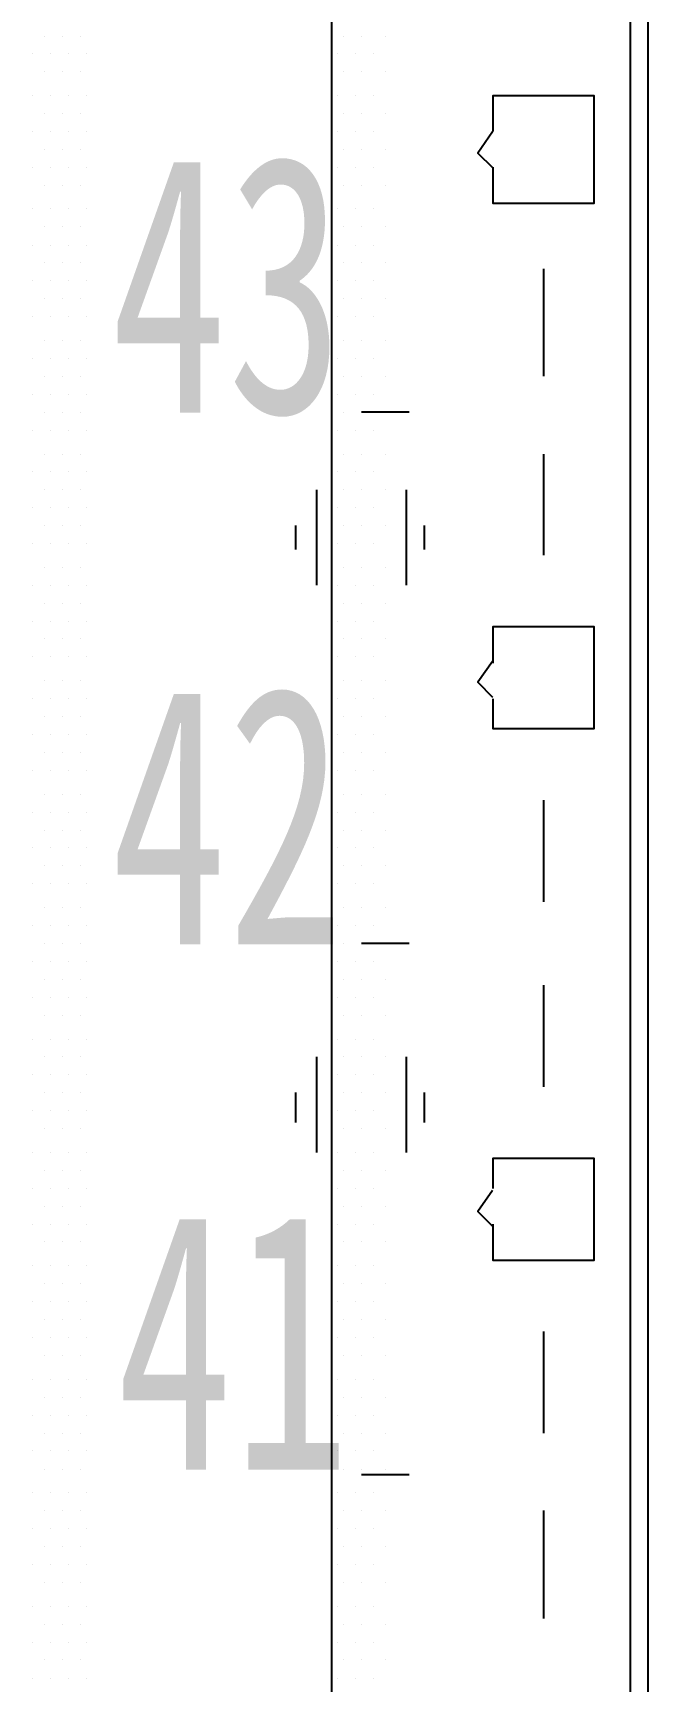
# Model space of a CAD drawing. Header units: metres. Extents: x 17 to 1264, y 17 to 859.
# Drawn here: x 242.06 to 256.89, y 634.39 to 674.13 of the extents above; entities that cross this region are included whole.
import ezdxf

# ---------------------------------------------------------------- set-up
doc = ezdxf.new("R2010")
doc.units = ezdxf.units.M
for name, color, linetype in [('LINES', 7, 'Continuous'), ('POLYLINES', 4, 'Continuous'), ('TEXTS', 3, 'Continuous')]:
    doc.layers.add(name, color=color, linetype=linetype)

msp = doc.modelspace()

# ---------------------------------------------------------------- linework, layer by layer
at = {"layer": 'LINES'}
for p, q in [((256.89, 128.74), (256.89, 731.23)), ((242.35, 674.06), (242.35, 674.06)), ((242.78, 674.06), (242.78, 674.06)), ((243.21, 674.06), (243.21, 674.06)), ((249.55, 674.06), (249.55, 674.06)), ((249.98, 674.06), (249.98, 674.06)), ((250.55, 674.06), (250.55, 674.06)), ((242.06, 673.63), (242.06, 673.63)), ((242.49, 673.63), (242.49, 673.63)), ((242.92, 673.63), (242.92, 673.63)), ((243.35, 673.63), (243.35, 673.63)), ((249.4, 673.63), (249.4, 673.63)), ((249.83, 673.63), (249.83, 673.63)), ((250.27, 673.63), (250.27, 673.63)), ((242.35, 673.2), (242.35, 673.2)), ((242.78, 673.2), (242.78, 673.2)), ((243.21, 673.2), (243.21, 673.2)), ((249.55, 673.2), (249.55, 673.2)), ((249.98, 673.2), (249.98, 673.2)), ((250.55, 673.2), (250.55, 673.2)), ((242.06, 672.62), (242.06, 672.62)), ((242.49, 672.62), (242.49, 672.62)), ((242.92, 672.62), (242.92, 672.62)), ((243.35, 672.62), (243.35, 672.62)), ((249.4, 672.62), (249.4, 672.62)), ((249.83, 672.62), (249.83, 672.62)), ((250.27, 672.62), (250.27, 672.62)), ((242.35, 672.19), (242.35, 672.19)), ((242.78, 672.19), (242.78, 672.19)), ((243.21, 672.19), (243.21, 672.19)), ((249.55, 672.19), (249.55, 672.19)), ((249.98, 672.19), (249.98, 672.19)), ((250.55, 672.19), (250.55, 672.19)), ((242.06, 671.76), (242.06, 671.76)), ((242.49, 671.76), (242.49, 671.76)), ((242.92, 671.76), (242.92, 671.76)), ((243.35, 671.76), (243.35, 671.76)), ((249.4, 671.76), (249.4, 671.76)), ((249.83, 671.76), (249.83, 671.76)), ((250.27, 671.76), (250.27, 671.76)), ((242.35, 671.33), (242.35, 671.33)), ((242.78, 671.33), (242.78, 671.33)), ((243.21, 671.33), (243.21, 671.33)), ((249.55, 671.33), (249.55, 671.33)), ((249.98, 671.33), (249.98, 671.33)), ((250.55, 671.33), (250.55, 671.33)), ((242.06, 670.9), (242.06, 670.9)), ((242.49, 670.9), (242.49, 670.9)), ((242.92, 670.9), (242.92, 670.9)), ((243.35, 670.9), (243.35, 670.9)), ((249.4, 670.9), (249.4, 670.9)), ((249.83, 670.9), (249.83, 670.9)), ((250.27, 670.9), (250.27, 670.9)), ((242.35, 670.46), (242.35, 670.46)), ((242.78, 670.46), (242.78, 670.46)), ((243.21, 670.46), (243.21, 670.46)), ((249.55, 670.46), (249.55, 670.46)), ((249.98, 670.46), (249.98, 670.46)), ((250.55, 670.46), (250.55, 670.46)), ((242.06, 669.89), (242.06, 669.89)), ((242.49, 669.89), (242.49, 669.89)), ((242.92, 669.89), (242.92, 669.89)), ((243.35, 669.89), (243.35, 669.89)), ((249.4, 669.89), (249.4, 669.89)), ((249.83, 669.89), (249.83, 669.89)), ((250.27, 669.89), (250.27, 669.89)), ((242.35, 669.46), (242.35, 669.46)), ((242.78, 669.46), (242.78, 669.46)), ((243.21, 669.46), (243.21, 669.46)), ((249.55, 669.46), (249.55, 669.46)), ((249.98, 669.46), (249.98, 669.46)), ((250.55, 669.46), (250.55, 669.46)), ((242.06, 669.02), (242.06, 669.02)), ((242.49, 669.02), (242.49, 669.02)), ((242.92, 669.02), (242.92, 669.02)), ((243.35, 669.02), (243.35, 669.02)), ((249.4, 669.02), (249.4, 669.02)), ((249.83, 669.02), (249.83, 669.02)), ((250.27, 669.02), (250.27, 669.02)), ((242.35, 668.59), (242.35, 668.59)), ((242.78, 668.59), (242.78, 668.59)), ((243.21, 668.59), (243.21, 668.59)), ((249.55, 668.59), (249.55, 668.59)), ((249.98, 668.59), (249.98, 668.59)), ((250.55, 668.59), (250.55, 668.59)), ((242.06, 668.16), (242.06, 668.16)), ((242.49, 668.16), (242.49, 668.16)), ((242.92, 668.16), (242.92, 668.16)), ((243.35, 668.16), (243.35, 668.16)), ((249.4, 668.16), (249.4, 668.16)), ((249.83, 668.16), (249.83, 668.16)), ((250.27, 668.16), (250.27, 668.16)), ((254.37, 668.45), (254.37, 665.86)), ((242.35, 667.73), (242.35, 667.73)), ((242.78, 667.73), (242.78, 667.73)), ((243.21, 667.73), (243.21, 667.73)), ((249.55, 667.73), (249.55, 667.73)), ((249.98, 667.73), (249.98, 667.73)), ((250.55, 667.73), (250.55, 667.73)), ((242.06, 667.3), (242.06, 667.3)), ((242.49, 667.3), (242.49, 667.3)), ((242.92, 667.3), (242.92, 667.3)), ((243.35, 667.3), (243.35, 667.3)), ((249.4, 667.3), (249.4, 667.3)), ((249.83, 667.3), (249.83, 667.3)), ((250.27, 667.3), (250.27, 667.3)), ((242.35, 666.72), (242.35, 666.72)), ((242.78, 666.72), (242.78, 666.72)), ((243.21, 666.72), (243.21, 666.72)), ((249.55, 666.72), (249.55, 666.72)), ((249.98, 666.72), (249.98, 666.72)), ((250.55, 666.72), (250.55, 666.72)), ((242.06, 666.29), (242.06, 666.29)), ((242.49, 666.29), (242.49, 666.29)), ((242.92, 666.29), (242.92, 666.29)), ((243.35, 666.29), (243.35, 666.29)), ((249.4, 666.29), (249.4, 666.29)), ((249.83, 666.29), (249.83, 666.29)), ((250.27, 666.29), (250.27, 666.29)), ((242.35, 665.86), (242.35, 665.86)), ((242.78, 665.86), (242.78, 665.86)), ((243.21, 665.86), (243.21, 665.86)), ((249.55, 665.86), (249.55, 665.86)), ((249.98, 665.86), (249.98, 665.86)), ((250.55, 665.86), (250.55, 665.86)), ((242.06, 665.42), (242.06, 665.42)), ((242.49, 665.42), (242.49, 665.42)), ((242.92, 665.42), (242.92, 665.42)), ((243.35, 665.42), (243.35, 665.42)), ((249.4, 665.42), (249.4, 665.42)), ((249.83, 665.42), (249.83, 665.42)), ((250.27, 665.42), (250.27, 665.42)), ((242.35, 664.99), (242.35, 664.99)), ((242.78, 664.99), (242.78, 664.99)), ((243.21, 664.99), (243.21, 664.99)), ((249.55, 664.99), (249.55, 664.99)), ((249.98, 664.99), (249.98, 664.99)), ((251.13, 664.99), (249.98, 664.99)), ((250.55, 664.99), (250.55, 664.99)), ((242.06, 664.56), (242.06, 664.56)), ((242.49, 664.56), (242.49, 664.56)), ((242.92, 664.56), (242.92, 664.56)), ((243.35, 664.56), (243.35, 664.56)), ((249.4, 664.56), (249.4, 664.56)), ((249.83, 664.56), (249.83, 664.56)), ((250.27, 664.56), (250.27, 664.56)), ((242.35, 663.98), (242.35, 663.98)), ((242.78, 663.98), (242.78, 663.98)), ((243.21, 663.98), (243.21, 663.98)), ((249.55, 663.98), (249.55, 663.98)), ((249.98, 663.98), (249.98, 663.98)), ((250.55, 663.98), (250.55, 663.98)), ((254.37, 663.98), (254.37, 661.54)), ((242.06, 663.55), (242.06, 663.55)), ((242.49, 663.55), (242.49, 663.55)), ((242.92, 663.55), (242.92, 663.55)), ((243.35, 663.55), (243.35, 663.55)), ((249.4, 663.55), (249.4, 663.55)), ((249.83, 663.55), (249.83, 663.55)), ((250.27, 663.55), (250.27, 663.55)), ((242.35, 663.12), (242.35, 663.12)), ((242.78, 663.12), (242.78, 663.12)), ((243.21, 663.12), (243.21, 663.12)), ((248.9, 663.12), (248.9, 660.82)), ((249.55, 663.12), (249.55, 663.12)), ((249.98, 663.12), (249.98, 663.12)), ((250.55, 663.12), (250.55, 663.12)), ((251.06, 663.12), (251.06, 660.82)), ((242.06, 662.69), (242.06, 662.69)), ((242.49, 662.69), (242.49, 662.69)), ((242.92, 662.69), (242.92, 662.69)), ((243.35, 662.69), (243.35, 662.69)), ((249.4, 662.69), (249.4, 662.69)), ((249.83, 662.69), (249.83, 662.69)), ((250.27, 662.69), (250.27, 662.69)), ((242.35, 662.26), (242.35, 662.26)), ((242.78, 662.26), (242.78, 662.26)), ((243.21, 662.26), (243.21, 662.26)), ((248.39, 662.26), (248.39, 661.68)), ((249.55, 662.26), (249.55, 662.26)), ((249.98, 662.26), (249.98, 662.26)), ((250.55, 662.26), (250.55, 662.26)), ((251.49, 662.26), (251.49, 661.68)), ((242.06, 661.82), (242.06, 661.82)), ((242.49, 661.82), (242.49, 661.82)), ((242.92, 661.82), (242.92, 661.82)), ((243.35, 661.82), (243.35, 661.82)), ((249.4, 661.82), (249.4, 661.82)), ((249.83, 661.82), (249.83, 661.82)), ((250.27, 661.82), (250.27, 661.82)), ((242.35, 661.25), (242.35, 661.25)), ((242.78, 661.25), (242.78, 661.25)), ((243.21, 661.25), (243.21, 661.25)), ((249.55, 661.25), (249.55, 661.25)), ((249.98, 661.25), (249.98, 661.25)), ((250.55, 661.25), (250.55, 661.25)), ((242.06, 660.82), (242.06, 660.82)), ((242.49, 660.82), (242.49, 660.82)), ((242.92, 660.82), (242.92, 660.82)), ((243.35, 660.82), (243.35, 660.82)), ((249.4, 660.82), (249.4, 660.82)), ((249.83, 660.82), (249.83, 660.82)), ((250.27, 660.82), (250.27, 660.82)), ((242.35, 660.38), (242.35, 660.38)), ((242.78, 660.38), (242.78, 660.38)), ((243.21, 660.38), (243.21, 660.38)), ((249.55, 660.38), (249.55, 660.38)), ((249.98, 660.38), (249.98, 660.38)), ((250.55, 660.38), (250.55, 660.38)), ((242.06, 659.95), (242.06, 659.95)), ((242.49, 659.95), (242.49, 659.95)), ((242.92, 659.95), (242.92, 659.95)), ((243.35, 659.95), (243.35, 659.95)), ((249.4, 659.95), (249.4, 659.95)), ((249.83, 659.95), (249.83, 659.95)), ((250.27, 659.95), (250.27, 659.95)), ((242.35, 659.52), (242.35, 659.52)), ((242.78, 659.52), (242.78, 659.52)), ((243.21, 659.52), (243.21, 659.52)), ((249.55, 659.52), (249.55, 659.52)), ((249.98, 659.52), (249.98, 659.52)), ((250.55, 659.52), (250.55, 659.52)), ((242.06, 659.09), (242.06, 659.09)), ((242.49, 659.09), (242.49, 659.09)), ((242.92, 659.09), (242.92, 659.09)), ((243.35, 659.09), (243.35, 659.09)), ((249.4, 659.09), (249.4, 659.09)), ((249.83, 659.09), (249.83, 659.09)), ((250.27, 659.09), (250.27, 659.09)), ((242.35, 658.51), (242.35, 658.51)), ((242.78, 658.51), (242.78, 658.51)), ((243.21, 658.51), (243.21, 658.51)), ((249.55, 658.51), (249.55, 658.51)), ((249.98, 658.51), (249.98, 658.51)), ((250.55, 658.51), (250.55, 658.51)), ((242.06, 658.08), (242.06, 658.08)), ((242.49, 658.08), (242.49, 658.08)), ((242.92, 658.08), (242.92, 658.08)), ((243.35, 658.08), (243.35, 658.08)), ((249.4, 658.08), (249.4, 658.08)), ((249.83, 658.08), (249.83, 658.08)), ((250.27, 658.08), (250.27, 658.08)), ((242.35, 657.65), (242.35, 657.65)), ((242.78, 657.65), (242.78, 657.65)), ((243.21, 657.65), (243.21, 657.65)), ((249.55, 657.65), (249.55, 657.65)), ((249.98, 657.65), (249.98, 657.65)), ((250.55, 657.65), (250.55, 657.65)), ((242.06, 657.22), (242.06, 657.22)), ((242.49, 657.22), (242.49, 657.22)), ((242.92, 657.22), (242.92, 657.22)), ((243.35, 657.22), (243.35, 657.22)), ((249.4, 657.22), (249.4, 657.22)), ((249.83, 657.22), (249.83, 657.22)), ((250.27, 657.22), (250.27, 657.22)), ((242.35, 656.78), (242.35, 656.78)), ((242.78, 656.78), (242.78, 656.78)), ((243.21, 656.78), (243.21, 656.78)), ((249.55, 656.78), (249.55, 656.78)), ((249.98, 656.78), (249.98, 656.78)), ((250.55, 656.78), (250.55, 656.78)), ((242.06, 656.35), (242.06, 656.35)), ((242.49, 656.35), (242.49, 656.35)), ((242.92, 656.35), (242.92, 656.35)), ((243.35, 656.35), (243.35, 656.35)), ((249.4, 656.35), (249.4, 656.35)), ((249.83, 656.35), (249.83, 656.35)), ((250.27, 656.35), (250.27, 656.35)), ((242.35, 655.78), (242.35, 655.78)), ((242.78, 655.78), (242.78, 655.78)), ((243.21, 655.78), (243.21, 655.78)), ((249.55, 655.78), (249.55, 655.78)), ((249.98, 655.78), (249.98, 655.78)), ((250.55, 655.78), (250.55, 655.78)), ((254.37, 655.63), (254.37, 653.18)), ((242.06, 655.34), (242.06, 655.34)), ((242.49, 655.34), (242.49, 655.34)), ((242.92, 655.34), (242.92, 655.34)), ((243.35, 655.34), (243.35, 655.34)), ((249.4, 655.34), (249.4, 655.34)), ((249.83, 655.34), (249.83, 655.34)), ((250.27, 655.34), (250.27, 655.34)), ((242.35, 654.91), (242.35, 654.91)), ((242.78, 654.91), (242.78, 654.91)), ((243.21, 654.91), (243.21, 654.91)), ((249.55, 654.91), (249.55, 654.91)), ((249.98, 654.91), (249.98, 654.91)), ((250.55, 654.91), (250.55, 654.91)), ((242.06, 654.48), (242.06, 654.48)), ((242.49, 654.48), (242.49, 654.48)), ((242.92, 654.48), (242.92, 654.48)), ((243.35, 654.48), (243.35, 654.48)), ((249.4, 654.48), (249.4, 654.48)), ((249.83, 654.48), (249.83, 654.48)), ((250.27, 654.48), (250.27, 654.48)), ((242.35, 654.05), (242.35, 654.05)), ((242.78, 654.05), (242.78, 654.05)), ((243.21, 654.05), (243.21, 654.05)), ((249.55, 654.05), (249.55, 654.05)), ((249.98, 654.05), (249.98, 654.05)), ((250.55, 654.05), (250.55, 654.05)), ((242.06, 653.62), (242.06, 653.62)), ((242.49, 653.62), (242.49, 653.62)), ((242.92, 653.62), (242.92, 653.62)), ((243.35, 653.62), (243.35, 653.62)), ((249.4, 653.62), (249.4, 653.62)), ((249.83, 653.62), (249.83, 653.62)), ((250.27, 653.62), (250.27, 653.62)), ((242.35, 653.04), (242.35, 653.04)), ((242.78, 653.04), (242.78, 653.04)), ((243.21, 653.04), (243.21, 653.04)), ((249.55, 653.04), (249.55, 653.04)), ((249.98, 653.04), (249.98, 653.04)), ((250.55, 653.04), (250.55, 653.04)), ((242.06, 652.61), (242.06, 652.61)), ((242.49, 652.61), (242.49, 652.61)), ((242.92, 652.61), (242.92, 652.61)), ((243.35, 652.61), (243.35, 652.61)), ((249.4, 652.61), (249.4, 652.61)), ((249.83, 652.61), (249.83, 652.61)), ((250.27, 652.61), (250.27, 652.61)), ((242.35, 652.18), (242.35, 652.18)), ((242.78, 652.18), (242.78, 652.18)), ((243.21, 652.18), (243.21, 652.18)), ((249.55, 652.18), (249.55, 652.18)), ((249.98, 652.18), (249.98, 652.18)), ((251.13, 652.18), (249.98, 652.18)), ((250.55, 652.18), (250.55, 652.18)), ((242.06, 651.74), (242.06, 651.74)), ((242.49, 651.74), (242.49, 651.74)), ((242.92, 651.74), (242.92, 651.74)), ((243.35, 651.74), (243.35, 651.74)), ((249.4, 651.74), (249.4, 651.74)), ((249.83, 651.74), (249.83, 651.74)), ((250.27, 651.74), (250.27, 651.74)), ((242.35, 651.31), (242.35, 651.31)), ((242.78, 651.31), (242.78, 651.31)), ((243.21, 651.31), (243.21, 651.31)), ((249.55, 651.31), (249.55, 651.31)), ((249.98, 651.31), (249.98, 651.31)), ((250.55, 651.31), (250.55, 651.31)), ((254.37, 651.17), (254.37, 648.72)), ((242.06, 650.88), (242.06, 650.88)), ((242.49, 650.88), (242.49, 650.88)), ((242.92, 650.88), (242.92, 650.88)), ((243.35, 650.88), (243.35, 650.88)), ((249.4, 650.88), (249.4, 650.88)), ((249.83, 650.88), (249.83, 650.88)), ((250.27, 650.88), (250.27, 650.88)), ((242.35, 650.45), (242.35, 650.45)), ((242.78, 650.45), (242.78, 650.45)), ((243.21, 650.45), (243.21, 650.45)), ((249.55, 650.45), (249.55, 650.45)), ((249.98, 650.45), (249.98, 650.45)), ((250.55, 650.45), (250.55, 650.45)), ((242.06, 649.87), (242.06, 649.87)), ((242.49, 649.87), (242.49, 649.87)), ((242.92, 649.87), (242.92, 649.87)), ((243.35, 649.87), (243.35, 649.87)), ((249.4, 649.87), (249.4, 649.87)), ((249.83, 649.87), (249.83, 649.87)), ((250.27, 649.87), (250.27, 649.87)), ((242.35, 649.44), (242.35, 649.44)), ((242.78, 649.44), (242.78, 649.44)), ((243.21, 649.44), (243.21, 649.44)), ((248.9, 649.44), (248.9, 647.14)), ((249.55, 649.44), (249.55, 649.44)), ((249.98, 649.44), (249.98, 649.44)), ((250.55, 649.44), (250.55, 649.44)), ((251.06, 649.44), (251.06, 647.14)), ((242.06, 649.01), (242.06, 649.01)), ((242.49, 649.01), (242.49, 649.01)), ((242.92, 649.01), (242.92, 649.01)), ((243.35, 649.01), (243.35, 649.01)), ((249.4, 649.01), (249.4, 649.01)), ((249.83, 649.01), (249.83, 649.01)), ((250.27, 649.01), (250.27, 649.01)), ((242.35, 648.58), (242.35, 648.58)), ((242.78, 648.58), (242.78, 648.58)), ((243.21, 648.58), (243.21, 648.58)), ((248.39, 648.58), (248.39, 647.86)), ((249.55, 648.58), (249.55, 648.58)), ((249.98, 648.58), (249.98, 648.58)), ((250.55, 648.58), (250.55, 648.58)), ((251.49, 648.58), (251.49, 647.86)), ((242.06, 648.14), (242.06, 648.14)), ((242.49, 648.14), (242.49, 648.14)), ((242.92, 648.14), (242.92, 648.14)), ((243.35, 648.14), (243.35, 648.14)), ((249.4, 648.14), (249.4, 648.14)), ((249.83, 648.14), (249.83, 648.14)), ((250.27, 648.14), (250.27, 648.14)), ((242.35, 647.71), (242.35, 647.71)), ((242.78, 647.71), (242.78, 647.71)), ((243.21, 647.71), (243.21, 647.71)), ((249.55, 647.71), (249.55, 647.71)), ((249.98, 647.71), (249.98, 647.71)), ((250.55, 647.71), (250.55, 647.71)), ((242.06, 647.14), (242.06, 647.14)), ((242.49, 647.14), (242.49, 647.14)), ((242.92, 647.14), (242.92, 647.14)), ((243.35, 647.14), (243.35, 647.14)), ((249.4, 647.14), (249.4, 647.14)), ((249.83, 647.14), (249.83, 647.14)), ((250.27, 647.14), (250.27, 647.14)), ((242.35, 646.7), (242.35, 646.7)), ((242.78, 646.7), (242.78, 646.7)), ((243.21, 646.7), (243.21, 646.7)), ((249.55, 646.7), (249.55, 646.7)), ((249.98, 646.7), (249.98, 646.7)), ((250.55, 646.7), (250.55, 646.7)), ((242.06, 646.27), (242.06, 646.27)), ((242.49, 646.27), (242.49, 646.27)), ((242.92, 646.27), (242.92, 646.27)), ((243.35, 646.27), (243.35, 646.27)), ((249.4, 646.27), (249.4, 646.27)), ((249.83, 646.27), (249.83, 646.27)), ((250.27, 646.27), (250.27, 646.27)), ((242.35, 645.84), (242.35, 645.84)), ((242.78, 645.84), (242.78, 645.84)), ((243.21, 645.84), (243.21, 645.84)), ((249.55, 645.84), (249.55, 645.84)), ((249.98, 645.84), (249.98, 645.84)), ((250.55, 645.84), (250.55, 645.84)), ((242.06, 645.41), (242.06, 645.41)), ((242.49, 645.41), (242.49, 645.41)), ((242.92, 645.41), (242.92, 645.41)), ((243.35, 645.41), (243.35, 645.41)), ((249.4, 645.41), (249.4, 645.41)), ((249.83, 645.41), (249.83, 645.41)), ((250.27, 645.41), (250.27, 645.41)), ((242.35, 644.98), (242.35, 644.98)), ((242.78, 644.98), (242.78, 644.98)), ((243.21, 644.98), (243.21, 644.98)), ((249.55, 644.98), (249.55, 644.98)), ((249.98, 644.98), (249.98, 644.98)), ((250.55, 644.98), (250.55, 644.98)), ((242.06, 644.4), (242.06, 644.4)), ((242.49, 644.4), (242.49, 644.4)), ((242.92, 644.4), (242.92, 644.4)), ((243.35, 644.4), (243.35, 644.4)), ((249.4, 644.4), (249.4, 644.4)), ((249.83, 644.4), (249.83, 644.4)), ((250.27, 644.4), (250.27, 644.4)), ((242.35, 643.97), (242.35, 643.97)), ((242.78, 643.97), (242.78, 643.97)), ((243.21, 643.97), (243.21, 643.97)), ((249.55, 643.97), (249.55, 643.97)), ((249.98, 643.97), (249.98, 643.97)), ((250.55, 643.97), (250.55, 643.97)), ((242.06, 643.54), (242.06, 643.54)), ((242.49, 643.54), (242.49, 643.54)), ((242.92, 643.54), (242.92, 643.54)), ((243.35, 643.54), (243.35, 643.54)), ((249.4, 643.54), (249.4, 643.54)), ((249.83, 643.54), (249.83, 643.54)), ((250.27, 643.54), (250.27, 643.54)), ((242.35, 643.1), (242.35, 643.1)), ((242.78, 643.1), (242.78, 643.1)), ((243.21, 643.1), (243.21, 643.1)), ((249.55, 643.1), (249.55, 643.1)), ((249.98, 643.1), (249.98, 643.1)), ((250.55, 643.1), (250.55, 643.1)), ((254.37, 642.82), (254.37, 640.37)), ((242.06, 642.67), (242.06, 642.67)), ((242.49, 642.67), (242.49, 642.67)), ((242.92, 642.67), (242.92, 642.67)), ((243.35, 642.67), (243.35, 642.67)), ((249.4, 642.67), (249.4, 642.67)), ((249.83, 642.67), (249.83, 642.67)), ((250.27, 642.67), (250.27, 642.67)), ((242.35, 642.24), (242.35, 642.24)), ((242.78, 642.24), (242.78, 642.24)), ((243.21, 642.24), (243.21, 642.24)), ((249.55, 642.24), (249.55, 642.24)), ((249.98, 642.24), (249.98, 642.24)), ((250.55, 642.24), (250.55, 642.24)), ((242.06, 641.66), (242.06, 641.66)), ((242.49, 641.66), (242.49, 641.66)), ((242.92, 641.66), (242.92, 641.66)), ((243.35, 641.66), (243.35, 641.66)), ((249.4, 641.66), (249.4, 641.66)), ((249.83, 641.66), (249.83, 641.66)), ((250.27, 641.66), (250.27, 641.66)), ((242.35, 641.23), (242.35, 641.23)), ((242.78, 641.23), (242.78, 641.23)), ((243.21, 641.23), (243.21, 641.23)), ((249.55, 641.23), (249.55, 641.23)), ((249.98, 641.23), (249.98, 641.23)), ((250.55, 641.23), (250.55, 641.23)), ((242.06, 640.8), (242.06, 640.8)), ((242.49, 640.8), (242.49, 640.8)), ((242.92, 640.8), (242.92, 640.8)), ((243.35, 640.8), (243.35, 640.8)), ((249.4, 640.8), (249.4, 640.8)), ((249.83, 640.8), (249.83, 640.8)), ((250.27, 640.8), (250.27, 640.8)), ((242.35, 640.37), (242.35, 640.37)), ((242.78, 640.37), (242.78, 640.37)), ((243.21, 640.37), (243.21, 640.37)), ((249.55, 640.37), (249.55, 640.37)), ((249.98, 640.37), (249.98, 640.37)), ((250.55, 640.37), (250.55, 640.37)), ((242.06, 639.94), (242.06, 639.94)), ((242.49, 639.94), (242.49, 639.94)), ((242.92, 639.94), (242.92, 639.94)), ((243.35, 639.94), (243.35, 639.94)), ((249.4, 639.94), (249.4, 639.94)), ((249.83, 639.94), (249.83, 639.94)), ((250.27, 639.94), (250.27, 639.94)), ((242.35, 639.5), (242.35, 639.5)), ((242.78, 639.5), (242.78, 639.5)), ((243.21, 639.5), (243.21, 639.5)), ((249.55, 639.5), (249.55, 639.5)), ((249.98, 639.5), (249.98, 639.5)), ((250.55, 639.5), (250.55, 639.5)), ((251.13, 639.36), (249.98, 639.36)), ((242.06, 638.93), (242.06, 638.93)), ((242.49, 638.93), (242.49, 638.93)), ((242.92, 638.93), (242.92, 638.93)), ((243.35, 638.93), (243.35, 638.93)), ((249.4, 638.93), (249.4, 638.93)), ((249.83, 638.93), (249.83, 638.93)), ((250.27, 638.93), (250.27, 638.93)), ((242.35, 638.5), (242.35, 638.5)), ((242.78, 638.5), (242.78, 638.5)), ((243.21, 638.5), (243.21, 638.5)), ((249.55, 638.5), (249.55, 638.5)), ((249.98, 638.5), (249.98, 638.5)), ((250.55, 638.5), (250.55, 638.5)), ((254.37, 638.5), (254.37, 635.9)), ((242.06, 638.06), (242.06, 638.06)), ((242.49, 638.06), (242.49, 638.06)), ((242.92, 638.06), (242.92, 638.06)), ((243.35, 638.06), (243.35, 638.06)), ((249.4, 638.06), (249.4, 638.06)), ((249.83, 638.06), (249.83, 638.06)), ((250.27, 638.06), (250.27, 638.06)), ((242.35, 637.63), (242.35, 637.63)), ((242.78, 637.63), (242.78, 637.63)), ((243.21, 637.63), (243.21, 637.63)), ((249.55, 637.63), (249.55, 637.63)), ((249.98, 637.63), (249.98, 637.63)), ((250.55, 637.63), (250.55, 637.63)), ((242.06, 637.2), (242.06, 637.2)), ((242.49, 637.2), (242.49, 637.2)), ((242.92, 637.2), (242.92, 637.2)), ((243.35, 637.2), (243.35, 637.2)), ((249.4, 637.2), (249.4, 637.2)), ((249.83, 637.2), (249.83, 637.2)), ((250.27, 637.2), (250.27, 637.2)), ((242.35, 636.77), (242.35, 636.77)), ((242.78, 636.77), (242.78, 636.77)), ((243.21, 636.77), (243.21, 636.77)), ((249.55, 636.77), (249.55, 636.77)), ((249.98, 636.77), (249.98, 636.77)), ((250.55, 636.77), (250.55, 636.77)), ((242.06, 636.19), (242.06, 636.19)), ((242.49, 636.19), (242.49, 636.19)), ((242.92, 636.19), (242.92, 636.19)), ((243.35, 636.19), (243.35, 636.19)), ((249.4, 636.19), (249.4, 636.19)), ((249.83, 636.19), (249.83, 636.19)), ((250.27, 636.19), (250.27, 636.19)), ((242.35, 635.76), (242.35, 635.76)), ((242.78, 635.76), (242.78, 635.76)), ((243.21, 635.76), (243.21, 635.76)), ((249.55, 635.76), (249.55, 635.76)), ((249.98, 635.76), (249.98, 635.76)), ((250.55, 635.76), (250.55, 635.76)), ((242.06, 635.33), (242.06, 635.33)), ((242.49, 635.33), (242.49, 635.33)), ((242.92, 635.33), (242.92, 635.33)), ((243.35, 635.33), (243.35, 635.33)), ((249.4, 635.33), (249.4, 635.33)), ((249.83, 635.33), (249.83, 635.33)), ((250.27, 635.33), (250.27, 635.33)), ((242.35, 634.9), (242.35, 634.9)), ((242.78, 634.9), (242.78, 634.9)), ((243.21, 634.9), (243.21, 634.9)), ((249.55, 634.9), (249.55, 634.9)), ((249.98, 634.9), (249.98, 634.9)), ((250.55, 634.9), (250.55, 634.9)), ((242.06, 634.46), (242.06, 634.46)), ((242.49, 634.46), (242.49, 634.46)), ((242.92, 634.46), (242.92, 634.46)), ((243.35, 634.46), (243.35, 634.46)), ((249.4, 634.46), (249.4, 634.46)), ((249.83, 634.46), (249.83, 634.46)), ((250.27, 634.46), (250.27, 634.46))]:
    msp.add_line(p, q, dxfattribs=at)
at = {"layer": 'POLYLINES'}
for points in [[(249.26, 731.23), (249.26, 587.66), (249.26, 128.74)], [(256.46, 713.81), (256.46, 573.12), (256.46, 128.74)], [(253.15, 670.9), (253.15, 670.03), (255.59, 670.03), (255.59, 672.62), (253.15, 672.62), (253.15, 671.76)], [(253.14, 671.75), (252.79, 671.24), (253.14, 670.89)], [(253.15, 658.08), (253.15, 657.36), (255.59, 657.36), (255.59, 659.81), (253.15, 659.81), (253.15, 658.94)], [(253.14, 658.98), (252.79, 658.48), (253.14, 658.12)], [(253.15, 645.41), (253.15, 644.54), (255.59, 644.54), (255.59, 646.99), (253.15, 646.99), (253.15, 646.27)], [(253.14, 646.22), (252.79, 645.71), (253.14, 645.36)]]:
    msp.add_lwpolyline(points, dxfattribs=at)

# ---------------------------------------------------------------- texts
at = {"layer": 'TEXTS', "width": 0.666667}
for s, p in [('43', (243.93, 664.98)), ('42', (243.93, 652.16)), ('41', (244.07, 639.49))]:
    msp.add_text(s, height=6.21, dxfattribs=at).set_placement(p)

doc.saveas('drawing.dxf')
